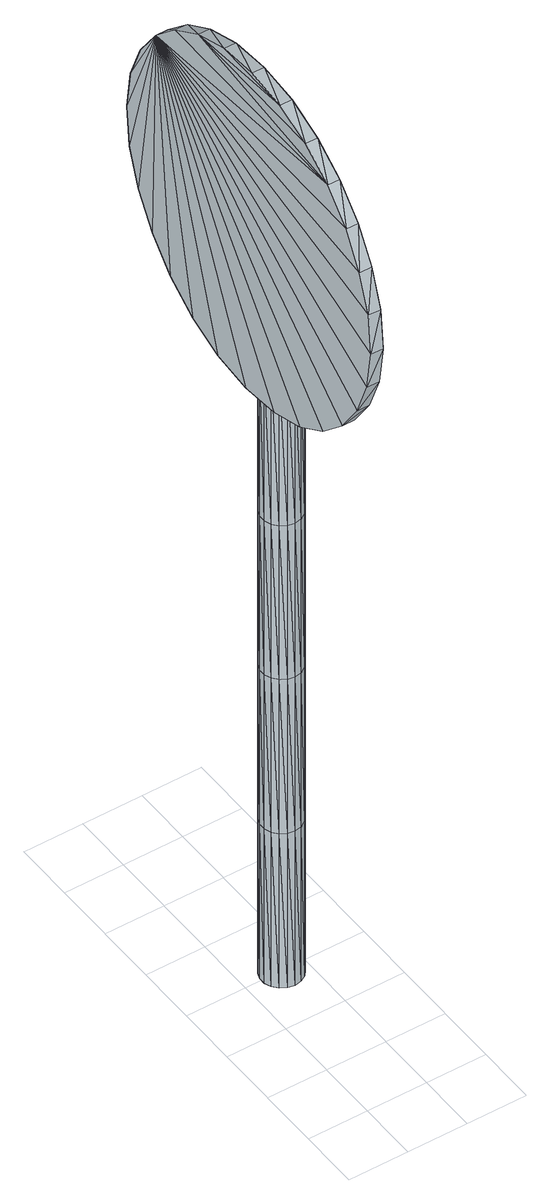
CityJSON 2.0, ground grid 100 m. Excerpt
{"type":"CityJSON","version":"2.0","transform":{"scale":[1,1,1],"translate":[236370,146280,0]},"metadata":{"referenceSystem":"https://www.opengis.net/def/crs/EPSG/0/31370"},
"CityObjects":{
"object1":{"type":"GenericCityObject","attributes":{"cluster":93,"mean_distance_to_centroid":0.0908,"new_centroid_x":236321.13,"new_centroid_y":146657.51,"mean_distance_to_camera":10.01,"H1":0,"H2":0,"Z_final":110.72,"cluster2":-1,"proj_x":236316.6,"proj_y":146654.48,"id_line":53782,"bearing_l":146.17,"distance":5.45,"orientation":"left","G_obj":326.17},"geometry":[{"type":"MultiSurface","lod":"2","boundaries":[[[0,1,2]],[[2,1,3]],[[3,1,4]],[[4,1,5]],[[5,1,6]],[[1,7,6]],[[1,8,7]],[[1,9,8]],[[1,10,9]],[[1,11,10]],[[1,12,11]],[[1,13,12]],[[1,14,13]],[[15,14,1]],[[16,15,1]],[[17,16,1]],[[18,17,1]],[[0,18,1]],[[19,20,0]],[[19,0,2]],[[21,19,2]],[[21,2,3]],[[21,3,22]],[[22,3,4]],[[22,4,23]],[[23,4,5]],[[23,5,24]],[[24,5,6]],[[24,6,25]],[[25,6,7]],[[25,7,26]],[[26,7,8]],[[26,8,27]],[[8,9,27]],[[27,9,28]],[[9,10,28]],[[10,29,28]],[[10,11,29]],[[11,30,29]],[[11,12,30]],[[30,12,31]],[[31,12,13]],[[31,13,32]],[[32,13,14]],[[32,14,33]],[[33,14,15]],[[33,15,34]],[[34,15,16]],[[34,16,35]],[[35,16,17]],[[36,35,17]],[[18,36,17]],[[20,36,18]],[[20,18,0]],[[37,38,20]],[[37,20,19]],[[39,37,19]],[[21,39,19]],[[39,21,40]],[[40,21,22]],[[40,22,41]],[[41,22,23]],[[41,23,42]],[[42,23,24]],[[42,24,43]],[[43,24,25]],[[43,25,44]],[[44,25,26]],[[26,45,44]],[[26,27,45]],[[27,46,45]],[[27,28,46]],[[28,47,46]],[[28,29,47]],[[47,29,48]],[[29,30,48]],[[48,30,49]],[[49,30,31]],[[49,31,50]],[[50,31,32]],[[50,32,51]],[[51,32,33]],[[51,33,52]],[[52,33,34]],[[52,34,53]],[[53,34,35]],[[54,53,35]],[[54,35,36]],[[38,54,36]],[[38,36,20]],[[55,56,38]],[[55,38,37]],[[57,55,37]],[[57,37,39]],[[57,39,58]],[[58,39,40]],[[58,40,59]],[[59,40,41]],[[59,41,60]],[[60,41,42]],[[60,42,61]],[[61,42,43]],[[61,43,62]],[[62,43,44]],[[44,63,62]],[[44,45,63]],[[45,64,63]],[[45,46,64]],[[46,65,64]],[[46,47,65]],[[47,66,65]],[[47,48,66]],[[66,48,67]],[[67,48,49]],[[67,49,68]],[[68,49,50]],[[68,50,69]],[[69,50,51]],[[69,51,70]],[[70,51,52]],[[70,52,71]],[[71,52,53]],[[72,71,53]],[[72,53,54]],[[56,72,54]],[[56,54,38]],[[73,74,56]],[[73,56,55]],[[75,73,55]],[[75,55,57]],[[75,57,76]],[[76,57,58]],[[76,58,77]],[[77,58,59]],[[77,59,78]],[[78,59,60]],[[78,60,79]],[[79,60,61]],[[79,61,80]],[[80,61,62]],[[62,81,80]],[[62,63,81]],[[63,82,81]],[[63,64,82]],[[64,83,82]],[[64,65,83]],[[65,84,83]],[[65,66,84]],[[84,66,85]],[[85,66,67]],[[85,67,86]],[[86,67,68]],[[86,68,87]],[[87,68,69]],[[87,69,88]],[[88,69,70]],[[88,70,89]],[[89,70,71]],[[90,89,71]],[[90,71,72]],[[74,90,72]],[[74,72,56]],[[91,92,74]],[[91,74,73]],[[93,91,73]],[[93,73,75]],[[93,75,94]],[[94,75,76]],[[94,76,95]],[[95,76,77]],[[95,77,96]],[[96,77,78]],[[96,78,97]],[[97,78,79]],[[97,79,98]],[[98,79,80]],[[80,99,98]],[[80,81,99]],[[81,100,99]],[[81,82,100]],[[82,101,100]],[[82,83,101]],[[83,102,101]],[[83,84,102]],[[102,84,103]],[[103,84,85]],[[103,85,104]],[[104,85,86]],[[104,86,105]],[[105,86,87]],[[105,87,106]],[[106,87,88]],[[106,88,107]],[[107,88,89]],[[108,107,89]],[[108,89,90]],[[92,108,90]],[[92,90,74]],[[92,91,109]],[[91,93,109]],[[93,94,109]],[[94,95,109]],[[95,96,109]],[[109,96,97]],[[109,97,98]],[[109,98,99]],[[109,99,100]],[[109,100,101]],[[109,101,102]],[[109,102,103]],[[109,103,104]],[[105,109,104]],[[106,109,105]],[[107,109,106]],[[108,109,107]],[[92,109,108]],[[110,111,112]],[[113,112,114]],[[115,112,113]],[[116,112,115]],[[117,112,116]],[[118,112,117]],[[119,112,118]],[[120,112,119]],[[121,112,120]],[[122,112,121]],[[122,123,112]],[[123,110,112]],[[111,124,112]],[[124,125,112]],[[125,126,112]],[[126,127,112]],[[127,128,112]],[[128,129,112]],[[129,130,112]],[[130,131,112]],[[112,131,132]],[[131,133,132]],[[131,134,133]],[[133,134,135]],[[133,135,136]],[[135,137,136]],[[133,136,138]],[[136,139,138]],[[136,137,139]],[[137,140,139]],[[137,135,140]],[[135,141,140]],[[135,134,141]],[[134,142,141]],[[134,131,142]],[[131,143,142]],[[131,130,143]],[[143,130,144]],[[144,130,129]],[[144,129,145]],[[145,129,128]],[[145,128,146]],[[146,127,147]],[[147,127,126]],[[147,126,148]],[[148,126,125]],[[148,125,149]],[[149,125,124]],[[150,149,124]],[[150,124,111]],[[151,150,111]],[[151,111,110]],[[152,151,110]],[[152,110,123]],[[146,128,127]],[[153,123,122]],[[154,153,122]],[[154,122,121]],[[155,154,121]],[[155,121,120]],[[156,155,120]],[[156,120,119]],[[157,156,119]],[[157,119,118]],[[157,118,158]],[[158,118,117]],[[158,117,159]],[[153,152,123]],[[159,117,116]],[[159,116,160]],[[160,116,115]],[[160,115,161]],[[161,115,113]],[[161,113,162]],[[162,113,114]],[[162,114,163]],[[163,114,112]],[[163,112,164]],[[164,112,132]],[[132,165,164]],[[132,133,165]],[[133,138,165]],[[138,139,140]],[[161,162,163]],[[160,161,163]],[[159,160,163]],[[158,159,163]],[[157,158,163]],[[156,157,163]],[[155,156,163]],[[154,155,163]],[[153,154,163]],[[153,163,152]],[[152,163,151]],[[151,163,150]],[[150,163,149]],[[149,163,148]],[[148,163,147]],[[147,163,146]],[[146,163,145]],[[145,163,144]],[[144,163,143]],[[143,163,142]],[[163,164,142]],[[142,164,165]],[[142,165,141]],[[165,140,141]],[[165,138,140]],[[166,167,168]],[[168,167,169]],[[170,168,169]],[[170,169,171]],[[170,171,172]],[[172,171,173]],[[172,173,174]],[[174,173,175]],[[174,175,176]],[[176,175,177]],[[176,177,178]],[[178,177,179]],[[178,179,180]],[[180,179,181]],[[180,181,182]],[[182,181,183]],[[182,183,184]],[[184,183,185]],[[184,185,186]],[[186,185,187]],[[186,187,188]],[[188,187,189]],[[188,189,190]],[[190,189,191]],[[192,190,191]],[[192,191,193]],[[194,192,193]],[[194,193,195]],[[196,194,195]],[[196,195,197]],[[198,196,197]],[[198,197,199]],[[200,198,199]],[[200,199,201]],[[202,200,201]],[[202,201,203]],[[204,202,203]],[[204,203,205]],[[206,204,205]],[[206,205,207]],[[208,206,207]],[[208,207,209]],[[210,208,209]],[[210,209,211]],[[212,210,211]],[[212,211,213]],[[214,212,213]],[[214,213,215]],[[216,214,215]],[[216,215,217]],[[216,217,218]],[[218,217,219]],[[218,219,220]],[[220,219,221]],[[220,221,222]],[[222,221,223]],[[222,223,224]],[[224,223,225]],[[224,225,226]],[[226,225,227]],[[226,227,228]],[[228,227,229]],[[228,229,230]],[[230,229,231]],[[230,231,232]],[[232,231,233]],[[232,233,234]],[[234,233,235]],[[234,235,236]],[[236,235,237]],[[236,237,238]],[[238,237,239]],[[240,238,239]],[[240,239,241]],[[240,241,242]],[[242,241,243]],[[243,244,242]],[[243,245,244]],[[244,245,246]],[[246,245,247]],[[246,247,248]],[[248,247,249]],[[248,249,250]],[[250,249,251]],[[250,251,252]],[[252,251,253]],[[252,253,254]],[[254,253,255]],[[254,255,256]],[[256,255,257]],[[256,257,258]],[[258,257,259]],[[258,259,260]],[[260,259,261]],[[260,261,262]],[[262,261,263]],[[262,263,264]],[[264,263,265]],[[264,265,266]],[[266,265,267]],[[266,267,268]],[[268,267,269]],[[269,270,268]],[[269,271,270]],[[271,272,270]],[[271,273,272]],[[273,274,272]],[[273,275,274]],[[275,276,274]],[[275,277,276]],[[277,278,276]],[[277,279,278]],[[279,280,278]],[[279,281,280]],[[281,282,280]],[[281,283,282]],[[283,284,282]],[[283,285,284]],[[285,286,284]],[[285,287,286]],[[287,288,286]],[[287,289,288]],[[289,290,288]],[[289,291,290]],[[290,291,292]],[[292,291,293]],[[292,293,294]],[[294,293,295]],[[294,295,296]],[[296,295,297]],[[296,297,298]],[[298,297,299]],[[298,299,300]],[[300,299,301]],[[300,301,302]],[[302,301,303]],[[302,303,304]],[[304,303,305]],[[304,305,306]],[[306,305,307]],[[306,307,308]],[[308,307,309]],[[308,309,310]],[[310,309,311]],[[310,311,312]],[[312,311,313]],[[313,166,312]],[[313,167,166]],[[169,167,313]],[[169,313,171]],[[171,313,311]],[[173,171,311]],[[173,311,309]],[[175,173,309]],[[175,309,307]],[[177,175,307]],[[177,307,305]],[[179,177,305]],[[179,305,303]],[[181,179,303]],[[181,303,301]],[[183,181,301]],[[183,301,299]],[[183,299,297]],[[185,183,297]],[[185,297,295]],[[187,185,295]],[[187,295,293]],[[189,187,293]],[[189,293,291]],[[189,291,289]],[[189,289,287]],[[191,189,287]],[[191,287,285]],[[193,191,285]],[[195,193,285]],[[195,285,283]],[[197,195,283]],[[199,197,283]],[[201,199,283]],[[201,283,281]],[[203,201,281]],[[205,203,281]],[[205,281,279]],[[205,279,207]],[[207,279,209]],[[209,279,277]],[[209,277,211]],[[211,277,275]],[[211,275,213]],[[213,275,273]],[[213,273,215]],[[215,273,271]],[[215,271,217]],[[217,271,219]],[[219,271,269]],[[219,269,221]],[[221,269,223]],[[223,269,267]],[[223,267,225]],[[225,267,265]],[[225,265,227]],[[227,265,263]],[[227,263,229]],[[229,263,261]],[[229,261,231]],[[231,261,259]],[[231,259,257]],[[231,257,233]],[[233,257,255]],[[233,255,235]],[[235,255,253]],[[235,253,237]],[[253,251,237]],[[237,251,249]],[[237,249,239]],[[249,247,239]],[[239,247,245]],[[239,245,241]],[[241,245,243]],[[240,242,244]],[[168,312,166]],[[170,312,168]],[[170,310,312]],[[172,310,170]],[[172,308,310]],[[174,308,172]],[[174,306,308]],[[176,306,174]],[[176,304,306]],[[178,304,176]],[[178,302,304]],[[180,302,178]],[[180,300,302]],[[182,300,180]],[[182,298,300]],[[182,296,298]],[[184,296,182]],[[184,294,296]],[[186,294,184]],[[186,292,294]],[[188,292,186]],[[188,290,292]],[[188,288,290]],[[188,286,288]],[[190,286,188]],[[190,284,286]],[[192,284,190]],[[194,284,192]],[[194,282,284]],[[196,282,194]],[[198,282,196]],[[200,282,198]],[[200,280,282]],[[202,280,200]],[[204,280,202]],[[204,278,280]],[[204,206,278]],[[206,208,278]],[[208,276,278]],[[208,210,276]],[[210,274,276]],[[210,212,274]],[[212,272,274]],[[212,214,272]],[[214,270,272]],[[214,216,270]],[[216,218,270]],[[218,268,270]],[[218,220,268]],[[220,222,268]],[[222,266,268]],[[222,224,266]],[[224,264,266]],[[224,226,264]],[[226,262,264]],[[226,228,262]],[[228,260,262]],[[228,230,260]],[[230,258,260]],[[230,256,258]],[[230,232,256]],[[232,254,256]],[[232,234,254]],[[234,252,254]],[[234,236,252]],[[252,236,250]],[[236,248,250]],[[236,238,248]],[[248,238,246]],[[238,244,246]],[[238,240,244]],[[314,315,316]],[[316,315,317]],[[318,316,317]],[[318,317,319]],[[318,319,320]],[[320,319,321]],[[320,321,322]],[[322,321,323]],[[322,323,324]],[[324,323,325]],[[324,325,326]],[[326,325,327]],[[326,327,328]],[[328,327,329]],[[328,329,330]],[[330,329,331]],[[330,331,332]],[[332,331,333]],[[332,333,334]],[[334,333,335]],[[334,335,336]],[[336,335,337]],[[336,337,338]],[[338,337,339]],[[340,338,339]],[[340,339,341]],[[342,340,341]],[[342,341,343]],[[344,342,343]],[[344,343,345]],[[346,344,345]],[[346,345,347]],[[348,346,347]],[[348,347,349]],[[350,348,349]],[[350,349,351]],[[352,350,351]],[[352,351,353]],[[354,352,353]],[[354,353,355]],[[356,354,355]],[[356,355,357]],[[358,356,357]],[[358,357,359]],[[360,358,359]],[[360,359,361]],[[362,360,361]],[[362,361,363]],[[364,362,363]],[[364,363,365]],[[364,365,366]],[[366,365,367]],[[366,367,368]],[[368,367,369]],[[368,369,370]],[[370,369,371]],[[370,371,372]],[[372,371,373]],[[372,373,374]],[[374,373,375]],[[374,375,376]],[[376,375,377]],[[376,377,378]],[[378,377,379]],[[378,379,380]],[[380,379,381]],[[380,381,382]],[[382,381,383]],[[382,383,384]],[[384,383,385]],[[384,385,386]],[[386,385,387]],[[388,386,387]],[[388,387,389]],[[388,389,390]],[[390,389,391]],[[391,392,390]],[[391,393,392]],[[392,393,394]],[[394,393,395]],[[394,395,396]],[[396,395,397]],[[396,397,398]],[[398,397,399]],[[398,399,400]],[[400,399,401]],[[400,401,402]],[[402,401,403]],[[402,403,404]],[[404,403,405]],[[404,405,406]],[[406,405,407]],[[406,407,408]],[[408,407,409]],[[408,409,410]],[[410,409,411]],[[410,411,412]],[[412,411,413]],[[412,413,414]],[[414,413,415]],[[414,415,416]],[[416,415,417]],[[417,418,416]],[[417,419,418]],[[419,420,418]],[[419,421,420]],[[421,422,420]],[[421,423,422]],[[423,424,422]],[[423,425,424]],[[425,426,424]],[[425,427,426]],[[427,428,426]],[[427,429,428]],[[429,430,428]],[[429,431,430]],[[431,432,430]],[[431,433,432]],[[433,434,432]],[[433,435,434]],[[435,436,434]],[[435,437,436]],[[437,438,436]],[[437,439,438]],[[438,439,440]],[[440,439,441]],[[440,441,442]],[[442,441,443]],[[442,443,444]],[[444,443,445]],[[444,445,446]],[[446,445,447]],[[446,447,448]],[[448,447,449]],[[448,449,450]],[[450,449,451]],[[450,451,452]],[[452,451,453]],[[452,453,454]],[[454,453,455]],[[454,455,456]],[[456,455,457]],[[456,457,458]],[[458,457,459]],[[458,459,460]],[[460,459,461]],[[461,314,460]],[[461,315,314]],[[317,315,461]],[[317,461,319]],[[319,461,459]],[[321,319,459]],[[321,459,457]],[[323,321,457]],[[323,457,455]],[[325,323,455]],[[325,455,453]],[[327,325,453]],[[327,453,451]],[[329,327,451]],[[329,451,449]],[[331,329,449]],[[331,449,447]],[[331,447,445]],[[333,331,445]],[[333,445,443]],[[335,333,443]],[[335,443,441]],[[337,335,441]],[[337,441,439]],[[337,439,437]],[[337,437,435]],[[339,337,435]],[[339,435,433]],[[341,339,433]],[[343,341,433]],[[343,433,431]],[[345,343,431]],[[347,345,431]],[[349,347,431]],[[349,431,429]],[[351,349,429]],[[353,351,429]],[[353,429,427]],[[353,427,355]],[[355,427,357]],[[357,427,425]],[[357,425,359]],[[359,425,423]],[[359,423,361]],[[361,423,421]],[[361,421,363]],[[363,421,419]],[[363,419,365]],[[365,419,367]],[[367,419,417]],[[367,417,369]],[[369,417,371]],[[371,417,415]],[[371,415,373]],[[373,415,413]],[[373,413,375]],[[375,413,411]],[[375,411,377]],[[377,411,409]],[[377,409,379]],[[379,409,407]],[[379,407,405]],[[379,405,381]],[[381,405,403]],[[381,403,383]],[[383,403,401]],[[383,401,385]],[[401,399,385]],[[385,399,397]],[[385,397,387]],[[397,395,387]],[[387,395,393]],[[387,393,389]],[[389,393,391]],[[388,390,392]],[[316,460,314]],[[318,460,316]],[[318,458,460]],[[320,458,318]],[[320,456,458]],[[322,456,320]],[[322,454,456]],[[324,454,322]],[[324,452,454]],[[326,452,324]],[[326,450,452]],[[328,450,326]],[[328,448,450]],[[330,448,328]],[[330,446,448]],[[330,444,446]],[[332,444,330]],[[332,442,444]],[[334,442,332]],[[334,440,442]],[[336,440,334]],[[336,438,440]],[[336,436,438]],[[336,434,436]],[[338,434,336]],[[338,432,434]],[[340,432,338]],[[342,432,340]],[[342,430,432]],[[344,430,342]],[[346,430,344]],[[348,430,346]],[[348,428,430]],[[350,428,348]],[[352,428,350]],[[352,426,428]],[[352,354,426]],[[354,356,426]],[[356,424,426]],[[356,358,424]],[[358,422,424]],[[358,360,422]],[[360,420,422]],[[360,362,420]],[[362,418,420]],[[362,364,418]],[[364,366,418]],[[366,416,418]],[[366,368,416]],[[368,370,416]],[[370,414,416]],[[370,372,414]],[[372,412,414]],[[372,374,412]],[[374,410,412]],[[374,376,410]],[[376,408,410]],[[376,378,408]],[[378,406,408]],[[378,404,406]],[[378,380,404]],[[380,402,404]],[[380,382,402]],[[382,400,402]],[[382,384,400]],[[400,384,398]],[[384,396,398]],[[384,386,396]],[[396,386,394]],[[386,392,394]],[[386,388,392]]]}]}
},
"vertices":[
[60,332,2],[60,298,2],[72,330,2],[82,324,2],[89,315,2],[93,304,2],[93,293,2],[89,282,2],[82,273,2],[72,267,2],[60,265,2],[49,267,2],[39,273,2],[31,282,2],[27,293,2],[27,304,2],[31,315,2],[39,324,2],[49,330,2],[72,330,300],[60,332,300],[82,324,300],[89,315,300],[93,304,300],[93,293,300],[89,282,300],[82,273,300],[72,267,300],[60,265,300],[49,267,300],[39,273,300],[31,282,300],[27,293,300],[27,304,300],[31,315,300],[39,324,300],[49,330,300],[72,330,598],[60,332,598],[82,324,598],[89,315,598],[93,304,598],[93,293,598],[89,282,598],[82,273,598],[72,267,598],[60,265,598],[49,267,598],[39,273,598],[31,282,598],[27,293,598],[27,304,598],[31,315,598],[39,324,598],[49,330,598],[72,330,895],[60,332,895],[82,324,895],[89,315,895],[93,304,895],[93,293,895],[89,282,895],[82,273,895],[72,267,895],[60,265,895],[49,267,895],[39,273,895],[31,282,895],[27,293,895],[27,304,895],[31,315,895],[39,324,895],[49,330,895],[72,330,1193],[60,332,1193],[82,324,1193],[89,315,1193],[93,304,1193],[93,293,1193],[89,282,1193],[82,273,1193],[72,267,1193],[60,265,1193],[49,267,1193],[39,273,1193],[31,282,1193],[27,293,1193],[27,304,1193],[31,315,1193],[39,324,1193],[49,330,1193],[72,330,1491],[60,332,1491],[82,324,1491],[89,315,1491],[93,304,1491],[93,293,1491],[89,282,1491],[82,273,1491],[72,267,1491],[60,265,1491],[49,267,1491],[39,273,1491],[31,282,1491],[27,293,1491],[27,304,1491],[31,315,1491],[39,324,1491],[49,330,1491],[60,298,1491],[25,172,1185],[25,116,1221],[34,540,1645],[32,599,1525],[33,576,1589],[31,607,1456],[30,599,1387],[29,576,1324],[28,540,1268],[27,493,1221],[26,437,1185],[25,374,1162],[25,305,1154],[25,236,1162],[26,69,1268],[27,34,1324],[28,11,1387],[29,3,1456],[30,11,1525],[31,34,1589],[32,69,1645],[33,116,1692],[35,493,1692],[35,437,1727],[34,172,1727],[35,236,1750],[35,374,1750],[35,305,1758],[15,374,1750],[14,305,1758],[14,236,1750],[13,172,1728],[13,116,1692],[12,69,1645],[10,34,1589],[9,11,1526],[8,3,1457],[7,11,1387],[6,34,1324],[5,69,1268],[4,116,1221],[4,172,1185],[4,236,1163],[4,305,1155],[4,374,1163],[5,437,1185],[6,494,1221],[7,540,1268],[8,576,1324],[9,599,1387],[10,607,1457],[11,599,1526],[12,576,1589],[13,540,1645],[14,494,1692],[14,437,1728],[17,409,1304],[17,409,1265],[51,408,1304],[51,408,1265],[50,389,1304],[50,389,1265],[72,381,1304],[72,381,1265],[76,379,1304],[76,379,1265],[79,378,1304],[79,378,1265],[83,376,1304],[83,376,1265],[86,374,1304],[86,374,1265],[90,372,1304],[90,372,1265],[93,370,1304],[93,370,1265],[96,368,1304],[96,368,1265],[106,361,1304],[106,361,1265],[109,358,1304],[109,358,1265],[111,356,1304],[111,356,1265],[113,353,1304],[113,353,1265],[114,349,1304],[114,349,1265],[116,346,1304],[116,346,1265],[116,343,1304],[116,343,1265],[116,339,1304],[116,339,1265],[116,304,1304],[116,304,1265],[113,285,1304],[113,285,1265],[112,280,1304],[112,280,1265],[111,275,1304],[111,275,1265],[109,271,1304],[109,271,1265],[106,267,1304],[106,267,1265],[103,263,1304],[103,263,1265],[99,260,1304],[99,260,1265],[95,257,1304],[95,257,1265],[94,256,1304],[94,256,1265],[90,254,1304],[90,254,1265],[85,252,1304],[85,252,1265],[80,250,1304],[80,250,1265],[75,248,1304],[75,248,1265],[70,247,1304],[70,247,1265],[65,247,1304],[65,247,1265],[59,247,1304],[59,247,1265],[48,246,1304],[48,246,1265],[46,221,1304],[46,221,1265],[17,220,1304],[17,220,1265],[17,251,1304],[17,251,1265],[37,265,1304],[37,265,1265],[54,264,1304],[54,264,1265],[57,264,1304],[57,264,1265],[60,264,1304],[60,264,1265],[64,265,1304],[64,265,1265],[67,265,1304],[67,265,1265],[70,266,1304],[70,266,1265],[74,266,1304],[74,266,1265],[77,267,1304],[77,267,1265],[80,268,1304],[80,268,1265],[83,270,1304],[83,270,1265],[85,272,1304],[85,272,1265],[87,274,1304],[87,274,1265],[88,277,1304],[88,277,1265],[89,280,1304],[89,280,1265],[90,283,1304],[90,283,1265],[92,302,1304],[92,302,1265],[92,339,1304],[92,339,1265],[92,341,1304],[92,341,1265],[91,343,1304],[91,343,1265],[90,345,1304],[90,345,1265],[89,347,1304],[89,347,1265],[88,349,1304],[88,349,1265],[86,351,1304],[86,351,1265],[84,352,1304],[84,352,1265],[82,353,1304],[82,353,1265],[79,354,1304],[79,354,1265],[77,355,1304],[77,355,1265],[75,356,1304],[75,356,1265],[72,357,1304],[72,357,1265],[70,357,1304],[70,357,1265],[68,358,1304],[68,358,1265],[47,362,1304],[47,362,1265],[23,375,1304],[23,375,1265],[25,409,1473],[25,409,1434],[59,408,1473],[59,408,1434],[58,389,1473],[58,389,1434],[80,381,1473],[80,381,1434],[84,379,1473],[84,379,1434],[88,378,1473],[88,378,1434],[91,376,1473],[91,376,1434],[94,374,1473],[94,374,1434],[98,372,1473],[98,372,1434],[101,370,1473],[101,370,1434],[104,368,1473],[104,368,1434],[114,361,1473],[114,361,1434],[117,358,1473],[117,358,1434],[119,356,1473],[119,356,1434],[121,353,1473],[121,353,1434],[122,349,1473],[122,349,1434],[124,346,1473],[124,346,1434],[124,343,1473],[124,343,1434],[124,339,1473],[124,339,1434],[124,304,1473],[124,304,1434],[121,285,1473],[121,285,1434],[120,280,1473],[120,280,1434],[119,275,1473],[119,275,1434],[117,271,1473],[117,271,1434],[114,267,1473],[114,267,1434],[111,263,1473],[111,263,1434],[107,260,1473],[107,260,1434],[103,257,1473],[103,257,1434],[102,256,1473],[102,256,1434],[98,254,1473],[98,254,1434],[93,252,1473],[93,252,1434],[88,250,1473],[88,250,1434],[83,248,1473],[83,248,1434],[78,247,1473],[78,247,1434],[73,247,1473],[73,247,1434],[67,247,1473],[67,247,1434],[56,246,1473],[56,246,1434],[54,221,1473],[54,221,1434],[25,220,1473],[25,220,1434],[25,251,1473],[25,251,1434],[45,265,1473],[45,265,1434],[62,264,1473],[62,264,1434],[65,264,1473],[65,264,1434],[68,264,1473],[68,264,1434],[72,265,1473],[72,265,1434],[75,265,1473],[75,265,1434],[79,266,1473],[79,266,1434],[82,266,1473],[82,266,1434],[85,267,1473],[85,267,1434],[88,268,1473],[88,268,1434],[91,270,1473],[91,270,1434],[93,272,1473],[93,272,1434],[95,274,1473],[95,274,1434],[96,277,1473],[96,277,1434],[97,280,1473],[97,280,1434],[98,283,1473],[98,283,1434],[100,302,1473],[100,302,1434],[100,339,1473],[100,339,1434],[100,341,1473],[100,341,1434],[99,343,1473],[99,343,1434],[98,345,1473],[98,345,1434],[97,347,1473],[97,347,1434],[96,349,1473],[96,349,1434],[94,351,1473],[94,351,1434],[92,352,1473],[92,352,1434],[90,353,1473],[90,353,1434],[87,354,1473],[87,354,1434],[85,355,1473],[85,355,1434],[83,356,1473],[83,356,1434],[80,357,1473],[80,357,1434],[78,357,1473],[78,357,1434],[76,358,1473],[76,358,1434],[55,362,1473],[55,362,1434],[31,375,1473],[31,375,1434]
]}
